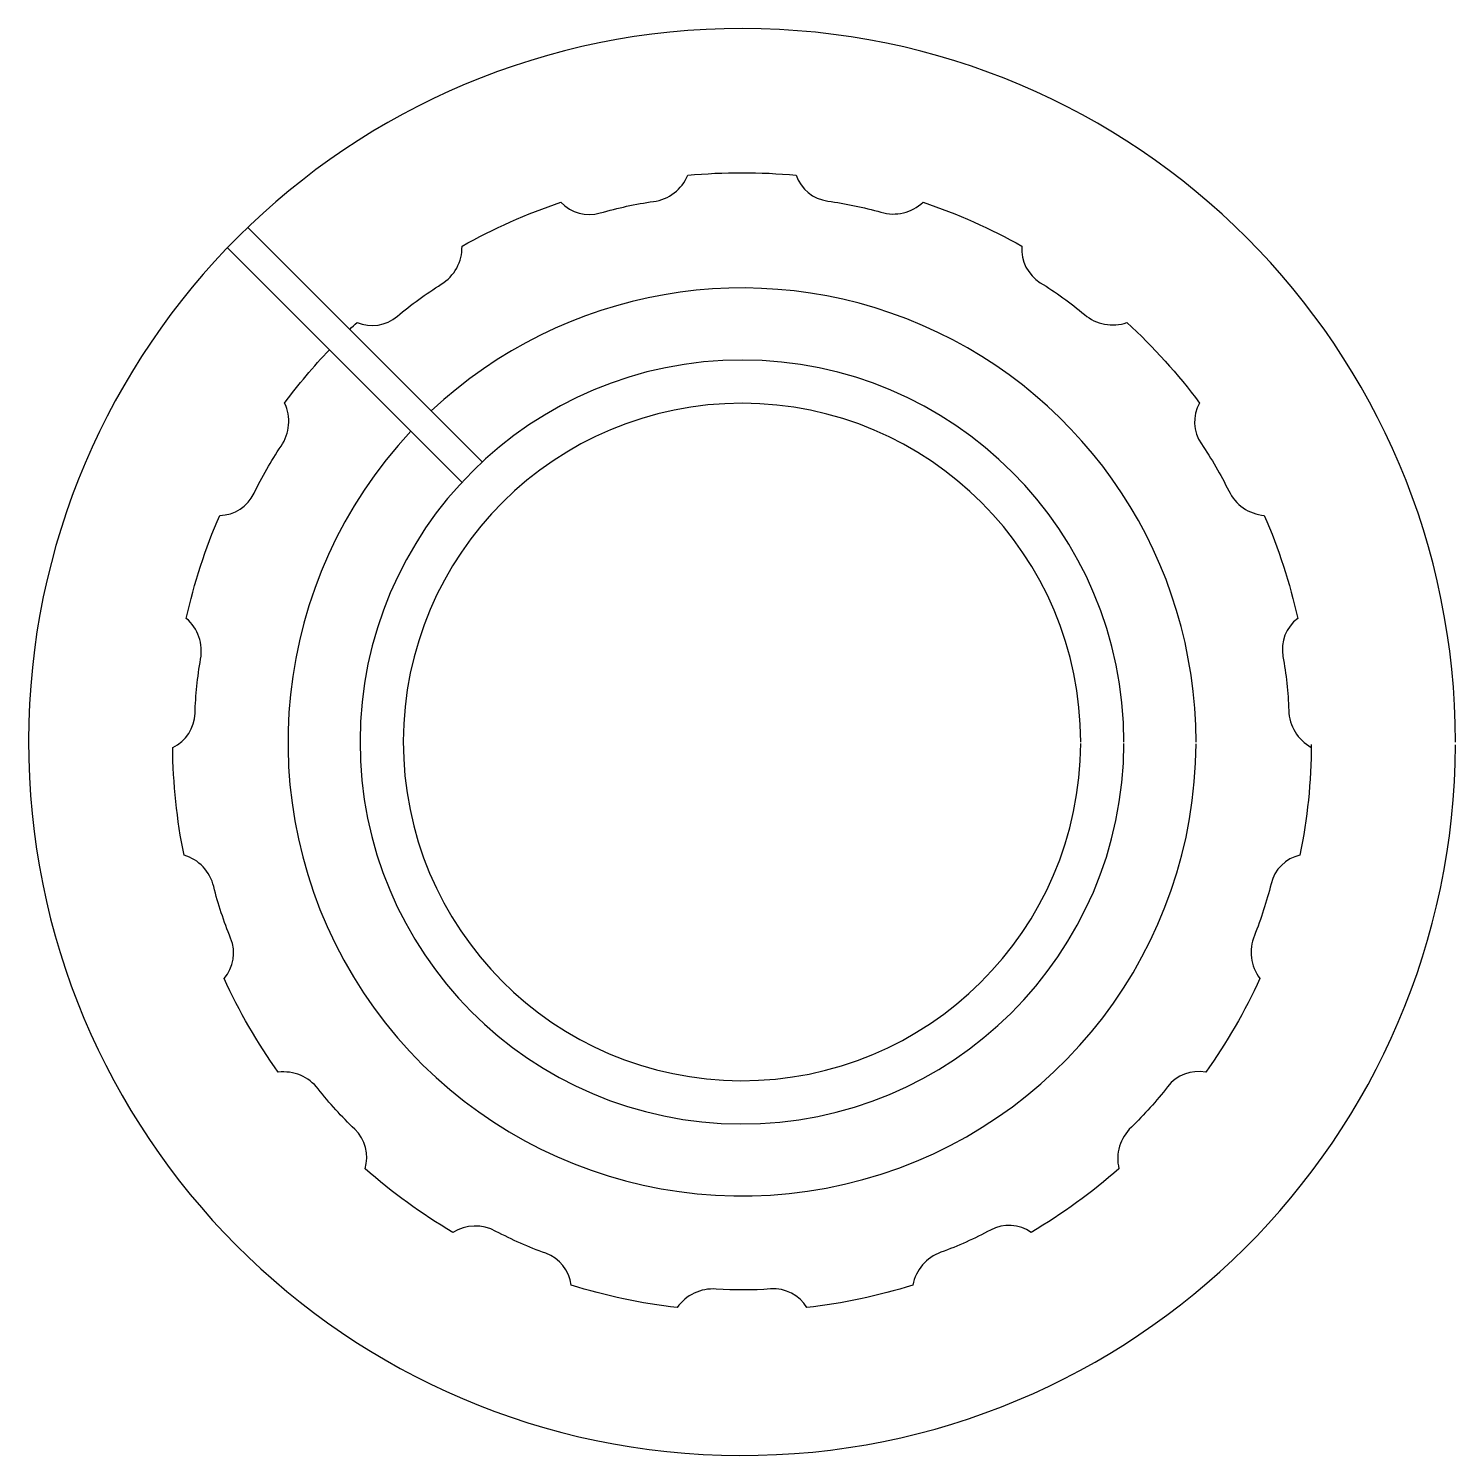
# Model space of a CAD drawing. Extents: x -4.95 to 4.95, y -4.95 to 4.95.
import ezdxf

# ---------------------------------------------------------------- set-up
doc = ezdxf.new("R2010")
doc.units = 0
doc.layers.add('KOMPONENT', color=10, linetype='CONTINUOUS')

msp = doc.modelspace()

# ---------------------------------------------------------------- linework, layer by layer
at = {"layer": 'KOMPONENT', "color": 0}
for p, q in [((-1.8018, 1.9432), (-3.4288, 3.5702)), ((-1.9432, 1.8018), (-3.5702, 3.4288))]:
    msp.add_line(p, q, dxfattribs=at)
for points in [[(-2.7215, 2.8629, -0.004397), (-2.6707, 2.9103, 0.284468), (-2.3912, 2.9533, -0.035116), (-2.0865, 3.176, 0.268045), (-1.9426, 3.4393, -0.04767), (-1.2561, 3.745, 0.284468), (-0.9833, 3.6706, -0.035116), (-0.6143, 3.7501, 0.268045), (-0.3757, 3.9321, -0.04767), (0.3757, 3.9321, 0.284468), (0.5947, 3.7532, -0.035116), (0.9641, 3.6757, 0.268045), (1.2561, 3.745, -0.04767), (1.9426, 3.4393, 0.284468), (2.0698, 3.1868, -0.035116), (2.3758, 2.9658, 0.268045), (2.6707, 2.9103, -0.04767), (3.1735, 2.3519, 0.284468), (3.1871, 2.0694, -0.035116), (3.3767, 1.7431, 0.268045), (3.6235, 1.5724, -0.04767), (3.8557, 0.8577, 0.284468), (3.7533, 0.5942, -0.035116), (3.7937, 0.219, 0.268045), (3.9498, -0.0373, 0.268045)], [(3.95, -0.0163, -0.049007), (3.8713, -0.7847, 0.284468), (3.6705, -0.9838, -0.035116), (3.5548, -1.343, 0.268045), (3.5932, -1.6406, -0.04767), (3.2174, -2.2914, 0.284468), (2.953, -2.3916, -0.035116), (2.7012, -2.6728, 0.268045), (2.6152, -2.9603, -0.04767), (2.0072, -3.402, 0.284468), (1.7249, -3.3859, -0.035116), (1.3806, -3.5404, 0.268045), (1.1851, -3.768, -0.04767), (0.45, -3.9243, 0.284468), (0.1986, -3.7948, -0.035116), (-0.1788, -3.7958, 0.268045), (-0.45, -3.9243, -0.04767), (-1.1851, -3.768, 0.284468), (-1.362, -3.5475, -0.035116), (-1.7072, -3.395, 0.268045), (-2.0072, -3.402, -0.04767), (-2.6152, -2.9603, 0.284468), (-2.6872, -2.6868, -0.035116), (-2.9405, -2.4071, 0.268045), (-3.2174, -2.2914, -0.04767), (-3.5932, -1.6406, 0.284468), (-3.5477, -1.3616, -0.035116), (-3.6653, -1.003, 0.268045), (-3.8713, -0.7847, -0.04767), (-3.9498, -0.0373, 0.284468), (-3.7948, 0.1991, -0.035116), (-3.7564, 0.5746, 0.268045), (-3.8557, 0.8577, -0.04767), (-3.6235, 1.5724, 0.284468), (-3.3857, 1.7254, -0.035116), (-3.1979, 2.0528, 0.268045), (-3.1735, 2.3519, -0.030587), (-2.8629, 2.7215, 0.284468)]]:
    msp.add_lwpolyline(points, format="xyb", dxfattribs=at)
for radius, start, end in [(4.95, 0, 359.76417), (3.15, 0, 133.18078), (2.65, 0, 359.76417), (2.35, 0, 359.76417), (3.15, 136.81922, 359.76417)]:
    msp.add_arc((0, 0), radius, start, end, dxfattribs=at)

doc.saveas('drawing.dxf')
